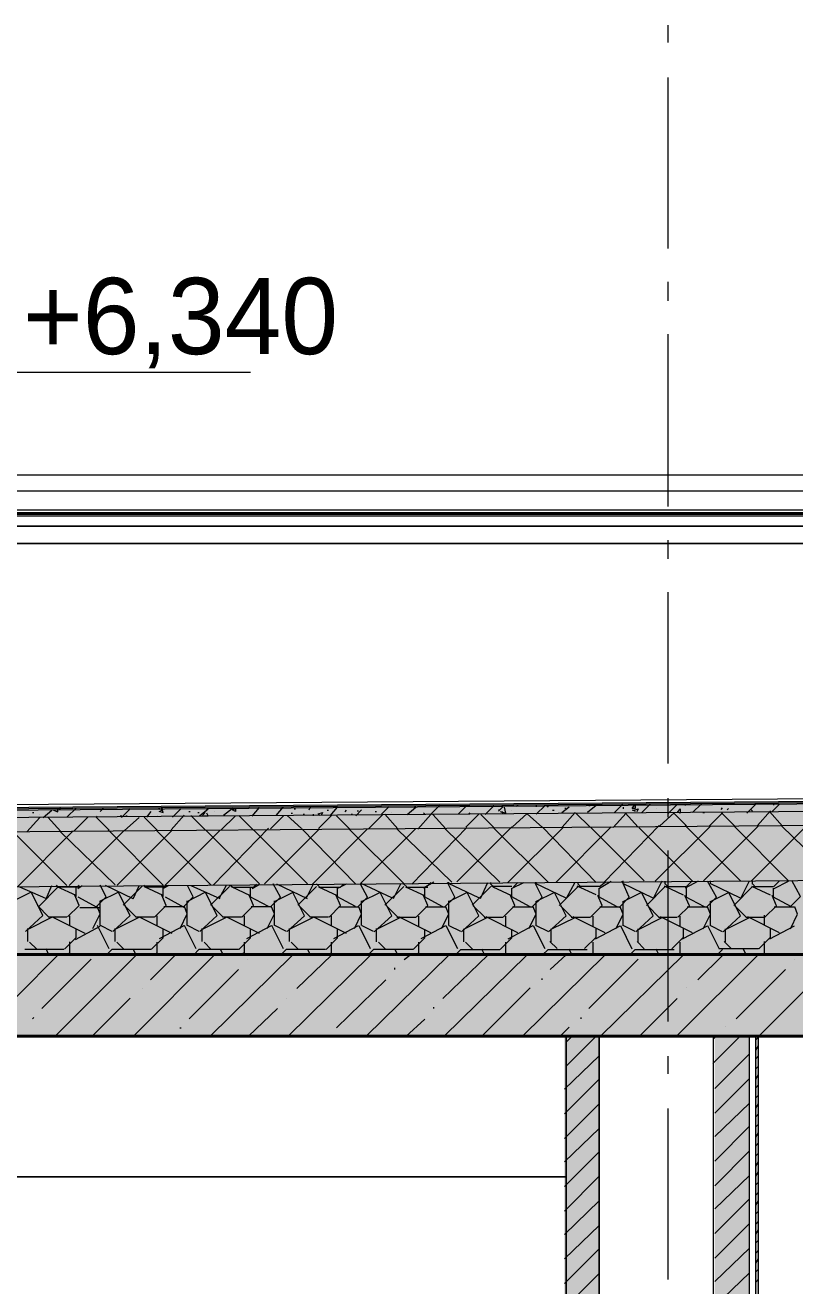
# Model space of a CAD drawing. Header units: millimetres. Extents: x -136833 to 49383, y -8033 to 344618.
# Drawn here: x -60724 to -58479, y 52627 to 56307 of the extents above; entities that cross this region are included whole.
import ezdxf

# ---------------------------------------------------------------- set-up
doc = ezdxf.new("R2010")
doc.units = ezdxf.units.MM
doc.layers.add('PDF _Геометрия', color=7, linetype='Continuous', true_color=0x1d1d1d)
doc.layers.add('PDF _Сплошная заливка', color=7, linetype='Continuous', true_color=0xffffff)
doc.layers.add('PDF _Текст', color=7, linetype='Continuous')

msp = doc.modelspace()

# ---------------------------------------------------------------- hatches: boundary and pattern name
at = {"layer": 'PDF _Сплошная заливка', "transparency": 33554559}
for points in [[(-51617.79039564064, 54095.91102369253), (-51725.26898602571, 54093.28959465875), (-53325.36938715832, 54080.59038512595), (-53862.96925738014, 54076.35731528168), (-54929.70285813522, 54067.89117559315), (-55467.30272835703, 54063.65810574889), (-57067.40312948966, 54050.95889621609), (-57605.00299971146, 54046.72582637182), (-58671.73660046654, 54038.25968668329), (-59209.33647068834, 54034.02661683903), (-60809.43687182097, 54021.32740730622), (-61347.03674204278, 54017.09433746196), (-62413.77034279786, 54008.62819777343), (-63014.86626068366, 54004.39512792916), (-63014.86626068366, 54008.62819777343), (-63073.13586293886, 54008.62819777343), (-63073.13586293886, 53983.22977870782), (-62951.37021301966, 53983.22977870782), (-62909.039514577, 53978.99670886356), (-62909.039514577, 53983.22977870782), (-62346.04122528961, 53987.4628485521), (-60669.74556696019, 54000.16205808489), (-60106.74727767278, 54004.39512792916), (-58430.45161934337, 54017.09433746196), (-57867.45333005596, 54021.32740730622), (-56191.15767172654, 54034.02661683903), (-55628.15938243915, 54038.25968668329), (-53951.86372410973, 54050.95889621609), (-53388.86543482234, 54055.19196606035), (-51712.56977649292, 54067.89117559315), (-51543.24698272227, 54072.12424543742), (-51378.15725879589, 54072.12424543742), (-51378.15725879589, 54095.91102369253)], [(-51618.03671444705, 54070.50659685117), (-51725.26898602571, 54067.89117559315), (-52284.03420546885, 54063.65810574889), (-52847.03249475625, 54059.42503590461), (-53405.79771419939, 54055.19196606035), (-54531.7942927742, 54046.72582637182), (-55090.55951221734, 54042.49275652755), (-55653.55780150474, 54038.25968668329), (-56212.32302094788, 54034.02661683903), (-57338.31959952269, 54025.56047715049), (-57897.08481896583, 54021.32740730622), (-58460.08310825324, 54017.09433746196), (-59018.84832769637, 54012.86126761769), (-60144.84490627117, 54004.39512792916), (-60703.61012571432, 54000.16205808489), (-61266.60841500171, 53995.92898824063), (-61825.37363444486, 53991.69591839636), (-62388.37192373225, 53987.4628485521), (-63073.13586293886, 53983.26184279008), (-63073.13586293886, 53945.13215010943), (-63014.86626068366, 53945.13215010943), (-62951.37021301966, 53940.89908026517), (-62909.039514577, 53936.6660104209), (-62909.039514577, 53940.89908026517), (-52241.70350702619, 54025.56047715049), (-51712.56977649292, 54029.79354699476), (-51543.24698272227, 54034.02661683903), (-51378.15725879589, 54034.02661683903), (-51378.15725879589, 54070.50659685117)], [(-51618.45662438472, 54032.39872654698), (-51725.26898602571, 54029.79354699476), (-53325.36938715832, 54017.09433746196), (-53862.96925738014, 54012.86126761769), (-54929.70285813522, 54004.39512792916), (-55467.30272835703, 54000.16205808489), (-57067.40312948966, 53987.4628485521), (-57605.00299971146, 53983.22977870782), (-58671.73660046654, 53974.7636390193), (-59209.33647068834, 53970.53056917503), (-60809.43687182097, 53957.83135964224), (-61347.03674204278, 53953.59828979796), (-62413.77034279786, 53945.13215010943), (-63014.86626068366, 53940.89908026517), (-63014.86626068366, 53945.13215010943), (-63073.13586293886, 53945.13215010943), (-63073.13586293886, 53784.27549602732), (-63014.86626068366, 53784.27549602732), (-62955.60328286393, 53780.04242618305), (-62904.80644473273, 53775.80935633878), (-62904.80644473273, 53780.04242618305), (-57571.13844095732, 53822.37312462572), (-57042.00471042405, 53826.60619446998), (-52241.70350702619, 53864.70382306838), (-51712.56977649292, 53868.93689291264), (-51543.24698272227, 53873.16996275691), (-51378.15725879589, 53873.16996275691), (-51378.15725879589, 54032.39872654698)], [(-51618.57676620179, 53871.53914217664), (-51725.26898602571, 53868.93689291264), (-52792.00258678079, 53860.47075322411), (-53329.60245700259, 53856.23768337984), (-54396.33605775768, 53847.77154369131), (-54933.93592797949, 53843.53847384705), (-56000.66952873456, 53835.07233415852), (-56538.26939895637, 53830.83926431424), (-57605.00299971146, 53822.37312462572), (-58142.60286993327, 53818.14005478145), (-59209.33647068834, 53809.67391509291), (-59746.93634091015, 53805.44084524865), (-60813.66994166524, 53796.97470556012), (-61351.26981188705, 53792.74163571584), (-62418.00341264212, 53784.27549602732), (-63014.86626068366, 53780.04242618305), (-63014.86626068366, 53784.27549602732), (-63073.13586293886, 53784.27549602732), (-63073.13586293886, 53593.78735303534), (-51378.15725879589, 53593.78735303534), (-51378.15725879589, 53871.53914217664)]]:
    msp.add_hatch(color=256, dxfattribs=at).paths.add_polyline_path(points)

# ---------------------------------------------------------------- linework, layer by layer
at = {"layer": 'PDF _Геометрия', "color": 7, "lineweight": 9}
for points in [[(-58847.65445676669, 56255.89705705148), (-58847.65445676669, 56306.67115719471)], [(-58847.65445676669, 55654.76727513175), (-58847.65445676669, 56154.30208297154)], [(-58847.65445676669, 55502.39819634661), (-58847.65445676669, 55557.41572379047)], [(-58847.65445676669, 54901.26841442689), (-58847.65445676669, 55404.99987121185)], [(-60867.302018537, 55293.86512083396), (-60067.24580292053, 55293.86512083396)], [(-55434.55349522819, 54992.92164824417), (-63084.4650943092, 54992.92164824417)], [(-55434.55349522819, 54946.35201725455), (-63084.4650943092, 54946.35201725455)], [(-55434.55349522819, 54891.3393267201), (-63084.4650943092, 54891.3393267201)], [(-55434.55349522819, 54878.64677965168), (-63084.4650943092, 54878.64677965168)], [(-63084.4650943092, 54874.39962054904), (-55434.55349522819, 54874.39962054904)], [(-58847.65445676669, 54748.89934020372), (-58847.65445676669, 54803.9168630856)], [(-58847.65445676669, 54152.01298102264), (-58847.65445676669, 54651.501010507)], [(-63073.13586293886, 53592.14434284977), (-51372.17368753586, 53592.14434284977), (-51372.17368753586, 53871.53914217664), (-51372.17368753586, 54032.39872654698), (-51372.17368753586, 54070.50659685117), (-51372.17368753586, 54095.91102369253), (-51372.17368753586, 54100.12752782275), (-51372.17368753586, 54104.39551298201), (-51706.54236364663, 54091.69206951919)], [(-63051.72490478096, 54015.34524785897), (-55469.64964907436, 54070.38202133111)], [(-51705.58714907432, 54091.38780280892), (-62902.86982173786, 54006.73724560595)], [(-58847.65445676669, 53995.35370114342), (-58847.65445676669, 54050.41800238074)], [(-58847.65445676669, 53398.51189408046), (-58847.65445676669, 53898.00214980213)], [(-59150.91211431284, 48527.17180739735), (-59049.45734138206, 48527.17180739735), (-59049.45734138206, 53357.05205037423), (-59150.91211431284, 53357.05205037423)], [(-59049.45734138206, 53357.05205037423), (-59049.45734138206, 48527.17180739735)], [(-58592.67300864348, 48654.39600194866), (-58584.43330292052, 48654.39600194866), (-58584.43330292052, 53357.21281486376), (-58592.67300864348, 53357.21281486376)], [(-59145.97176445898, 51590.17008252421), (-59145.97176445898, 48652.28564599832), (-59145.97176445898, 53355.47296763858), (-59145.97176445898, 48525.28946186345), (-61994.84660961003, 48525.28946186345)], [(-59145.97176445898, 52944.8640955114), (-61842.63399826623, 52944.8640955114), (-59145.97176445898, 52944.8640955114), (-59145.97176445898, 53355.47296763858), (-61842.63399826623, 53355.47296763858)], [(-58796.47472627714, 48525.95829220848), (-58716.04387984361, 48525.95829220848), (-58716.04387984361, 53356.02887578671), (-59046.45659032652, 53356.02887578671)], [(-58712.3545085745, 48524.61562049064), (-58610.75541830514, 48524.61562049064), (-58610.75541830514, 53354.92327559632), (-58712.3545085745, 53354.92327559632)], [(-58593.20734138206, 53354.75682433217), (-58593.20734138206, 48651.39326571847)], [(-58592.67300864348, 48651.28208122957), (-58584.43330292052, 48651.28208122957), (-58584.43330292052, 53354.65103713168), (-58592.67300864348, 53354.65103713168)], [(-58579.27397826378, 48652.48728751545), (-54329.02464907434, 48652.48728751545), (-54329.02464907434, 53355.63691257978), (-58579.27397826378, 53355.63691257978)], [(-58847.65445676669, 53246.09826773917), (-58847.65445676669, 53296.91691543855)], [(-58847.65445676669, 52644.96848125749), (-58847.65445676669, 53144.50328909727)]]:
    msp.add_lwpolyline(points, dxfattribs=at)
for points in [[(-55434.55349522819, 54882.89393875432), (-63084.4650943092, 54882.89393875432)], [(-63084.4650943092, 54844.76969573049), (-55434.55349522819, 54844.76969573049)], [(-63084.4650943092, 54793.95523883053), (-55434.55349522819, 54793.95523883053)]]:
    msp.add_lwpolyline(points, close=True, dxfattribs=at)
at = {"layer": 'PDF _Геометрия', "color": 7, "lineweight": 20}
for points in [[(-62902.86982173786, 53998.28488370388), (-51705.58714907432, 54087.18848253129), (-62902.86982173786, 54002.48664904282)], [(-51705.58714907432, 54061.78745072338), (-62902.86982173786, 53977.08562223502)], [(-51705.58714907432, 54023.68591051167), (-62902.86982173786, 53934.78475674557)], [(-51705.58714907432, 53862.78344166111), (-62898.86581135668, 53773.87984283369)]]:
    msp.add_lwpolyline(points, dxfattribs=at)
at = {"layer": 'PDF _Геометрия', "lineweight": 9}
for points in [[(-60641.69880631023, 54014.93430353133), (-60628.784264459, 54010.7055527188), (-60628.784264459, 54019.16522725656)], [(-60624.0198726191, 54017.43587902048), (-60620.01022599747, 54021.66731422101)], [(-60601.53964463044, 53995.78159057075), (-60576.14003368978, 54021.18120151142)], [(-60505.65088370629, 54011.8976895684), (-60497.17368753593, 54020.32696820956)], [(-60443.66218220882, 53994.11604581495), (-60418.20734138208, 54019.52509628929)], [(-60334.49259738548, 54021.12764107726), (-60330.46695676669, 54016.92299089584)], [(-60334.21233009915, 54012.57061658789), (-60321.69291830515, 54008.32397333357), (-60325.71904359052, 54021.02242071355)], [(-60330.19057349849, 54011.31954959258), (-60321.69291830515, 54019.76916714013)], [(-60294.55568992173, 53995.08048861356), (-60269.04868753592, 54020.49791078665)], [(-60215.61695871093, 53998.47578383211), (-60190.08234138208, 54019.66422647448)], [(-60154.98618753592, 54020.54464657453), (-60154.98618753592, 54020.54464657453)], [(-60145.44919763465, 54000.31486396657), (-60119.89003368976, 54021.47988534569)], [(-60102.3419567667, 54020.00151274815), (-60102.3419567667, 54020.00151274815)], [(-60062.02171140969, 53998.1633236922), (-60040.92368753592, 54023.57037731811)], [(-59991.84964405687, 54000.00460984869), (-59970.73137984362, 54025.38996582117)], [(-59939.68267661238, 54019.50649681073), (-59935.63522599745, 54019.50649681073)], [(-59895.81490763758, 54016.11718822143), (-59891.76503368978, 54024.57272496785)], [(-59833.96249251303, 53998.31862531844), (-59812.79868753592, 54023.71475452418)], [(-59684.84684938828, 54003.52211533854), (-59663.64003368976, 54024.68487232134)], [(-59609.96569803385, 54002.69583406481), (-59584.67368753592, 54023.87910543369), (-59588.74052481406, 54023.87910543369)], [(-59539.79750380645, 54004.50023373083), (-59514.48137984361, 54029.90686915646)], [(-59460.85828530061, 54003.67862800278), (-59435.51503368976, 54029.06828815787)], [(-59381.91906679477, 54002.85939760826), (-59356.54868753591, 54028.23199239957)], [(-59342.91628532157, 54012.31102758775), (-59330.2265721513, 54025.00295254778)], [(-59338.22512669452, 54010.96314534044), (-59321.45253368976, 54006.70248756048), (-59325.53391096533, 54023.65436106963)], [(-59290.43969578549, 54025.79632880829), (-59286.35637984361, 54030.0590058783)], [(-59251.26022599745, 54029.6716558697), (-59251.26022599745, 54029.6716558697)], [(-59233.71214907437, 54029.48377780991), (-59233.71214907437, 54025.26238128231)], [(-59232.81165406153, 54003.8025580728), (-59207.39003368976, 54029.22639845178)], [(-59202.70415783591, 54029.11076698845), (-59198.61599522822, 54024.88958339331), (-59198.61599522822, 54029.11076698845)], [(-59158.55634424211, 54008.55686015011), (-59137.19772599745, 54025.50662901721)], [(-59150.06283506617, 54021.34767780957), (-59145.97176445898, 54021.34767780957)], [(-59083.70424132829, 54009.02279901181), (-59058.23137984361, 54030.17540717361)], [(-59079.8744047065, 54029.1129781931), (-59075.77945676669, 54029.1129781931)], [(-59004.76502282245, 54008.17452605961), (-58979.26503368975, 54033.58557321659)], [(-58979.26503368975, 54023.88410346243), (-58979.26503368975, 54019.65041350358)], [(-58948.15237368448, 54014.91714856201), (-58935.39484138206, 54019.15556886875), (-58939.49754398716, 54010.725451415)], [(-58925.82580431663, 54007.37218546683), (-58900.29868753591, 54032.76574507589)], [(-58882.75061061283, 54019.90292363424), (-58882.75061061283, 54019.90292363424)], [(-58846.88658581079, 54006.52886138883), (-58821.33234138206, 54031.94717968943)], [(-58799.12068326786, 54029.95074639437), (-58795.01022599745, 54034.19717789131)], [(-58776.71839158339, 54008.33193979393), (-58751.14003368976, 54033.72740879417)], [(-58693.83803772835, 54017.38972442113), (-58689.72176445898, 54021.63993334508)], [(-58676.29093013844, 54015.9927507832), (-58672.17368753591, 54020.20153481571)], [(-58672.17368753591, 54032.91273387019), (-58672.17368753591, 54032.91273387019)], [(-58618.38398720557, 54006.69426695122), (-58593.20734138206, 54032.09889416902)], [(-58566.88522599745, 54034.31189342038), (-58566.88522599745, 54034.31189342038)], [(-58544.08988209987, 54011.42471953086), (-58523.01503368976, 54032.59129714341)], [(-58540.56311061283, 54034.05812244639), (-58540.56311061283, 54029.79717066726)], [(-58496.69291830514, 54032.34589639003), (-58496.69291830514, 54032.34589639003)], [(-60719.69211355913, 53951.99119281062), (-60681.42849522825, 53994.35013884163)], [(-60703.42495582285, 54008.49643102507), (-60698.97657215131, 54008.49643102507)], [(-60681.42849522825, 54002.80368170128), (-60681.42849522825, 54002.80368170128)], [(-60671.70740570672, 53993.95647432604), (-60646.33234138208, 54015.14510788071)], [(-60620.01022599747, 53952.64227661482), (-60658.30624758608, 53994.94794482506)], [(-60646.33234138208, 54016.39277936889), (-60646.33234138208, 54016.39277936889)], [(-60583.39557138443, 53953.06732125019), (-60541.04387984361, 53995.41901279102)], [(-60518.73722707959, 53993.84869637105), (-60514.721764459, 53998.08626927524)], [(-60479.62561061284, 53956.64914078214), (-60517.55125729171, 53994.75343510423)], [(-60448.54879671993, 53995.66715009432), (-60444.5294567667, 53999.90663637193), (-60444.5294567667, 53995.66715009432)], [(-60434.32385049605, 53955.71499716441), (-60391.88522599747, 53993.82163875978)], [(-60431.00168913002, 53998.42830836211), (-60426.98137984361, 53998.42830836211)], [(-60339.24099522823, 53956.45556440154), (-60377.23984860837, 53994.54391178708)], [(-60369.302455578, 53994.71584603612), (-60356.7890721513, 54011.654958299)], [(-60339.24099522823, 54000.08613843208), (-60339.24099522823, 54000.08613843208)], [(-60298.31468122399, 53958.19078920868), (-60260.27464907439, 54000.52693280562)], [(-60246.7570594359, 54011.73822104525), (-60242.7265721513, 54011.73822104525)], [(-60198.85637984361, 53957.54539300266), (-60241.40750581694, 53999.87125331509)], [(-60220.43639805102, 54008.48797643212), (-60216.4044567667, 54008.48797643212)], [(-60207.36835635304, 53999.87125331509), (-60198.85637984361, 54008.33730148287)], [(-60202.62435955346, 53998.47578383211), (-60190.08234138208, 53998.47578383211), (-60194.11573666615, 54006.94066338463)], [(-60172.534264459, 54012.26077389382), (-60172.534264459, 54012.26077389382)], [(-60153.27156678124, 53956.59073824307), (-60111.11599522823, 53998.92366974365)], [(-60058.471764459, 53957.32188246326), (-60100.65769652446, 53999.63928555646)], [(-60008.9224008146, 53960.600372468), (-59970.73137984362, 53998.701446845)], [(-59918.08714907439, 53961.35295731023), (-59960.35404250641, 53999.43531008051)], [(-59948.45623040733, 54006.90804040077), (-59944.409264459, 54006.90804040077)], [(-59913.36201522751, 54003.58578651924), (-59909.31311061284, 54003.58578651924)], [(-59882.99099522822, 53999.08335634795), (-59882.99099522822, 54003.31162842794)], [(-59869.49424625271, 54004.37835884689), (-59865.44291830515, 54000.1490703559)], [(-59869.26816750436, 54004.30420942633), (-59856.66887984361, 54008.53399937353), (-59860.72069245776, 54000.07441497906)], [(-59868.61099213125, 53961.68222673473), (-59830.346764459, 53999.76621188795)], [(-59843.17358486784, 54015.54685722596), (-59839.12080292053, 54015.54685722596)], [(-59777.70253368976, 53961.14505056767), (-59815.99421387499, 53999.21236403153)], [(-59790.53226209809, 54010.76677741229), (-59786.47657215131, 54015.00061500537)], [(-59772.98515450816, 54003.38086985002), (-59768.92849522822, 54003.38086985002)], [(-59759.73231638757, 53998.85603399913), (-59742.60637984361, 54015.8015125003)], [(-59755.43804691825, 54012.93520639675), (-59751.38041830514, 54012.93520639675)], [(-59723.59162635096, 53960.11484940126), (-59681.18811061284, 54002.46990986064)], [(-59702.79672414852, 54011.11623505149), (-59698.73618753592, 54011.11623505149)], [(-59637.31791830515, 53960.91968227098), (-59675.23321836602, 54003.25813784373)], [(-59654.86599522823, 54007.65952113362), (-59654.86599522823, 54007.65952113362)], [(-59578.76853509837, 53959.90541037946), (-59540.80349522822, 54002.2530660413)], [(-59562.41986342918, 54007.91525288719), (-59558.3515721513, 54003.71238675524)], [(-59496.93330292054, 53960.71998460493), (-59534.92095179488, 54003.04648930643)], [(-59438.45626852721, 53965.2020902345), (-59400.41887984361, 54003.3279162585)], [(-59430.81655650481, 54003.59059581302), (-59426.74099522823, 54007.79876805388)], [(-59356.54868753591, 53964.75515723252), (-59394.60868522373, 54002.85939760826)], [(-59343.08101855524, 54016.60666506692), (-59339.00061061284, 54016.60666506692)], [(-59334.30746476028, 54011.04294234634), (-59330.2265721513, 54006.82705351197)], [(-59303.90445676669, 54013.29815096789), (-59303.90445676669, 54013.29815096789)], [(-59302.22433957861, 53966.27758280175), (-59260.034264459, 54004.38510187093)], [(-59216.1640721513, 53965.78945392361), (-59258.3791769785, 54003.92180042491)], [(-59185.15705024599, 54014.9862169579), (-59181.06791830515, 54014.9862169579)], [(-59157.83173538493, 53966.06302588007), (-59119.64964907437, 54008.37979876747)], [(-59075.77945676669, 53965.62354578322), (-59118.07465665818, 54007.91874567472)], [(-59084.55349522822, 54006.75611232557), (-59084.55349522822, 54006.75611232557)], [(-58974.59175916701, 54006.84234226969), (-58970.49099522822, 54006.84234226969), (-59008.74995215308, 53964.4870756344)], [(-58935.39484138206, 53965.38660312811), (-58973.6718855103, 54007.71739853466)], [(-58952.82713836733, 54016.29103420535), (-58944.16887984361, 54012.05311915403)], [(-58872.54174609763, 53969.79604155264), (-58830.10637984361, 54007.89785840653)], [(-58795.01022599745, 53969.41737638229), (-58832.90042459471, 54007.53717215178)], [(-58746.4793604981, 54008.24524113474), (-58742.36599522822, 54008.24524113474)], [(-58727.66557493965, 53969.5704349536), (-58689.72176445898, 54007.69728976215)], [(-58654.62561061283, 53969.22801669907), (-58692.5872917213, 54007.3281651491)], [(-58606.10249977878, 54016.4725363022), (-58601.98137984361, 54012.26202232215)], [(-58587.35244206624, 53970.64390070128), (-58549.33714907437, 54012.96437104491)], [(-58514.24099522822, 53969.01365112358), (-58552.2741588479, 54011.35401591795)], [(-60602.46214907439, 53795.80609610087), (-60759.25454668695, 53952.46364854417)], [(-60745.75159758776, 53792.69871506559), (-60584.91407215131, 53953.53624495742)], [(-60462.07753368976, 53796.8989025498), (-60622.7425584656, 53953.50197631759)], [(-60596.47857781436, 53795.31600146672), (-60435.75541830515, 53956.174320224)], [(-60321.69291830515, 53796.68611400975), (-60482.66799499227, 53957.52581960044)], [(-60456.40401434102, 53796.38483840365), (-60295.37080292054, 53957.28263431277)], [(-60181.30830292054, 53796.45861359695), (-60342.14716900853, 53957.33904196656)], [(-60315.88302750331, 53796.18761545516), (-60154.98618753592, 53957.03630790372)], [(-60040.92368753592, 53800.47837780725), (-60197.58299263322, 53957.13767841582)], [(-60175.35593779865, 53797.2769638386), (-60014.60157215131, 53962.34190943468)], [(-59900.53907215131, 53800.27265445026), (-60057.04658650489, 53956.9163176122)], [(-60026.52488215629, 53799.9203989602), (-59865.44291830515, 53960.7782641826)], [(-59760.15445676669, 53800.09330216938), (-59916.9616862884, 53960.95767113164)], [(-59885.99953933898, 53799.69079932854), (-59725.05830292053, 53960.5858138567)], [(-59619.76984138208, 53801.16076770151), (-59780.48757535049, 53962.01517644851)], [(-59745.46807238496, 53800.79861968818), (-59584.67368753592, 53961.63931924877)], [(-59479.38522599745, 53805.19733957777), (-59640.4095634884, 53961.79123825818)], [(-59596.18436474215, 53799.19782082675), (-59435.51503368976, 53964.30244007758)], [(-59339.00061061284, 53804.9721025816), (-59499.88014178911, 53961.5897808952)], [(-59464.86042435163, 53805.86898147461), (-59303.90445676669, 53966.73418349575)], [(-59198.61599522822, 53804.76961167242), (-59359.34900431421, 53965.63563720542)], [(-59315.57408942743, 53804.29805031589), (-59154.74580292053, 53965.17070040674)], [(-59058.23137984361, 53804.54465416489), (-59214.72023379072, 53965.39819193678)], [(-59175.03652104258, 53805.35110735459), (-59014.36118753591, 53966.20868319951)], [(-58917.846764459, 53808.58013184535), (-59074.63189359996, 53965.22728252556)], [(-59034.95592710264, 53805.15382631442), (-58873.9765721513, 53970.23927197658)], [(-58777.46214907436, 53808.36206447503), (-58934.08425077694, 53965.02876035082)], [(-58885.66512837559, 53807.83903000066), (-58724.81791830514, 53968.68624464061)], [(-58637.07753368976, 53809.44326935904), (-58798.11422097788, 53970.29678757989)], [(-58745.12318274139, 53808.88988655841), (-58584.43330292052, 53969.76530803158)], [(-58496.69291830514, 53809.22288242148), (-58657.57173390474, 53970.10170260456)], [(-58605.04086460275, 53808.68033453669), (-58444.04868753591, 53969.53589606476)], [(-58381.56488400241, 53758.2311011664), (-58356.30830292053, 53813.24443961838), (-58517.0320007143, 53969.88053426406)], [(-60062.02171140969, 53786.5189601839), (-60040.92368753592, 53799.22249148562)], [(-60058.22709267642, 53790.85097421611), (-60049.69772599747, 53799.28829205818)], [(-60009.15431356915, 53732.10661661434), (-59979.50541830515, 53761.75770872209), (-60000.62115247597, 53799.85421396364)], [(-59997.05349522823, 53801.32619800938), (-59997.05349522823, 53801.32619800938)], [(-59900.53907215131, 53756.6934280683), (-59989.58607299616, 53799.01216375008)], [(-59904.13455986584, 53757.78619658539), (-59882.99099522822, 53800.11725766606)], [(-59865.44291830515, 53791.46182647775), (-59873.99376695823, 53799.9203989602)], [(-59811.69925643766, 53787.66653419437), (-59786.47657215131, 53800.36805147801)], [(-59803.80964287512, 53790.68644484535), (-59795.25061061284, 53799.15531049144)], [(-59754.81021974728, 53731.97855212965), (-59725.05830292053, 53761.59619420728), (-59746.247408322, 53799.69079932854)], [(-59654.86599522823, 53759.20654067681), (-59743.76193399655, 53801.53269556117)], [(-59742.60637984361, 53801.17494562181), (-59742.60637984361, 53801.17494562181)], [(-59649.76081571187, 53757.63589441973), (-59628.54387984361, 53799.97719644291)], [(-59619.76984138208, 53799.89544926914), (-59619.76984138208, 53799.89544926914)], [(-59610.99580292053, 53791.3263976196), (-59619.57631715693, 53799.77022078139)], [(-59561.85952788241, 53788.81377596808), (-59532.02945676669, 53805.71954208383)], [(-59553.4570381947, 53791.87414858294), (-59540.80349522822, 53804.57402933938)], [(-59500.46612592541, 53731.84348291559), (-59470.61118753592, 53761.47311625951), (-59491.87366416802, 53803.81694788102)], [(-59400.41887984361, 53759.04095693414), (-59489.1668852138, 53801.37645198107)], [(-59488.15926445898, 53801.01745470773), (-59488.15926445898, 53805.26849479581)], [(-59395.3870715579, 53757.51992853096), (-59374.09676445898, 53804.08390716604)], [(-59365.32272599745, 53799.71832489966), (-59365.32272599745, 53803.97644836805)], [(-59356.54868753591, 53791.18440514713), (-59365.15886735563, 53799.65521030575)], [(-59302.82923334172, 53787.31882337634), (-59268.80830292053, 53804.23847538333)], [(-59299.053628473, 53791.69664692765), (-59286.35637984361, 53804.39389102201)], [(-59245.66987161449, 53731.69577926269), (-59216.1640721513, 53761.33899858237), (-59237.49992001404, 53803.68930806141)], [(-59145.97176445898, 53758.90471980297), (-59235.02572467414, 53801.25305354242)], [(-59233.71214907437, 53800.89022454798), (-59233.71214907437, 53805.11162107558)], [(-59145.10141127727, 53758.66044617819), (-59119.64964907437, 53805.20512468521)], [(-59110.87561061284, 53799.61537191545), (-59110.87561061284, 53803.84155533183)], [(-59102.10157215131, 53791.02361373852), (-59110.74141755434, 53799.52582289738)], [(-59048.74758547339, 53792.86730853922), (-59031.909264459, 53805.56382110808)], [(-59048.04580114792, 53787.14417012005), (-59014.36118753591, 53808.30928858524)], [(-58991.32422287099, 53731.57652711004), (-58961.71695676667, 53761.22827699291), (-58982.66801024956, 53807.78098855416)], [(-58891.52464907437, 53758.79712038189), (-58980.43041977989, 53801.10616845403)], [(-58979.26503368975, 53800.74361856389), (-58979.26503368975, 53809.21545218352)], [(-58890.74170720292, 53758.5150159454), (-58865.20253368976, 53809.27712943922)], [(-58856.42849522822, 53799.49057843968), (-58856.42849522822, 53807.92965880626)], [(-58847.65445676669, 53790.93192751917), (-58856.32396775302, 53799.37200376497)], [(-58797.82214137635, 53788.31693656531), (-58759.9140721513, 53809.46320750395)], [(-58794.35823106694, 53792.69896616566), (-58777.46214907436, 53809.63964233144)], [(-58736.97857412747, 53731.43371482156), (-58707.26984138208, 53761.09781133865), (-58732.86327019126, 53807.62483137305)], [(-58637.07753368976, 53758.61697326195), (-58725.83200504238, 53800.97929658724)], [(-58724.81791830514, 53800.62109712968), (-58724.81791830514, 53809.07288576944)], [(-58635.92614299839, 53758.34312983137), (-58610.75541830514, 53809.14044392455)], [(-58601.98137984361, 53799.33832383245), (-58601.98137984361, 53807.80628469593)], [(-58593.20734138206, 53790.77055427555), (-58601.44607829777, 53799.23727258554)], [(-58539.9688766605, 53792.59305077862), (-58523.01503368976, 53809.49991575172)], [(-58538.86194858936, 53786.80897781641), (-58496.69291830514, 53807.9852521986)], [(-58523.01503368976, 53809.49991575172), (-58523.01503368976, 53809.49991575172)], [(-58491.40346499579, 53733.92932850229), (-58461.59676445898, 53763.55242434944), (-58486.81781875936, 53810.1433054724)], [(-60758.45778713191, 53750.38799910796), (-60707.75061061286, 53775.78502280162)], [(-60663.88041830515, 53757.09252651062), (-60739.98285759312, 53790.96267377174)], [(-60723.38617990394, 53661.09028633449), (-60672.65445676669, 53707.68055604424), (-60706.47270560917, 53775.41049034819)], [(-60683.99936081708, 53735.52800928876), (-60628.784264459, 53790.5648199413)], [(-60663.2476041575, 53756.86241505324), (-60646.33234138208, 53794.96848377065)], [(-60628.784264459, 53791.85627368117), (-60633.23695440708, 53796.08502449368)], [(-60576.14003368978, 53765.90139066707), (-60631.39517968253, 53791.30100160775)], [(-60626.63601682182, 53791.19397224995), (-60567.36599522823, 53791.19397224995)], [(-60601.23333309768, 53703.62501046052), (-60567.36599522823, 53737.44883101819), (-60579.84320845113, 53767.08601433822)], [(-60576.14003368978, 53762.95978857098), (-60576.14003368978, 53788.35939951165)], [(-60571.37854984934, 53792.48651885442), (-60567.36599522823, 53796.72102736324)], [(-60571.07067708141, 53786.8569013615), (-60558.59195676669, 53795.32476185967)], [(-60517.8425012129, 53732.36859076847), (-60488.39964907439, 53762.03581519367), (-60505.35172862488, 53795.89640521444)], [(-60504.18863472914, 53750.24837219001), (-60453.30349522823, 53775.64517589806)], [(-60409.43330292054, 53756.94004460089), (-60489.82395004183, 53795.03532328679)], [(-60469.11702750117, 53660.98119336698), (-60418.20734138208, 53707.5124885134), (-60452.14422203976, 53775.25760457108)], [(-60438.06378788913, 53738.06244123731), (-60383.11118753592, 53793.1066664519)], [(-60408.85980468828, 53756.74468239879), (-60391.88522599747, 53794.85132399416)], [(-60374.33714907439, 53791.72004749062), (-60378.36036636027, 53795.9636234692)], [(-60321.69291830515, 53765.7434758259), (-60376.69186422492, 53791.14036611434)], [(-60372.39651475115, 53791.05393802767), (-60312.91887984362, 53791.05393802767)], [(-60346.90484952829, 53703.44682425044), (-60312.91887984362, 53737.34544997125), (-60325.43979872944, 53766.94888226859)], [(-60321.69291830515, 53762.83523301752), (-60321.69291830515, 53788.23430988409)], [(-60321.13987383684, 53788.01551643356), (-60304.14484138208, 53796.51303489725)], [(-60316.94548979556, 53792.35101668623), (-60312.91887984362, 53796.60035352245)], [(-60263.49840739103, 53732.23548627316), (-60233.95253368976, 53761.87317697808), (-60250.96392915568, 53795.76261858662)], [(-60249.46895100457, 53750.11958728249), (-60198.85637984361, 53775.51554152259)], [(-60154.98618753592, 53756.79279386978), (-60239.6931531522, 53794.88773104534)], [(-60214.39712720104, 53660.83860948664), (-60163.76022599745, 53707.39908465624), (-60197.81573847035, 53775.10969475682)], [(-60183.80867556599, 53737.95140895055), (-60128.66407215131, 53792.96247512519)], [(-60158.50830401981, 53757.89064077289), (-60137.43811061284, 53795.99472878611)], [(-60119.89003368976, 53791.58970673992), (-60128.41121675953, 53795.80431801505)], [(-60067.24580292053, 53765.63457498992), (-60122.43675190178, 53791.03248829194)], [(-60117.70999503057, 53790.91841568296), (-60058.471764459, 53790.91841568296)], [(-60092.12935279666, 53703.31884268257), (-60058.471764459, 53737.19993984519), (-60071.03638900777, 53766.81905288713)], [(-60014.60157215131, 53733.78252321673), (-60069.83224590389, 53763.4193999105)], [(-60067.24580292053, 53762.67236249014), (-60067.24580292053, 53788.07027579219)], [(-59995.19822842897, 53749.94775580971), (-59944.409264459, 53775.34223554736)], [(-59960.12640462542, 53660.70255371484), (-59909.31311061284, 53707.24298302716), (-59943.03933023295, 53774.96549284043)], [(-59929.10541960389, 53737.79834365284), (-59874.21695676669, 53792.82080868146)], [(-59812.79868753592, 53765.48157707307), (-59867.73312061001, 53790.8777062788)], [(-59863.46893802265, 53790.78176658269), (-59804.02464907437, 53790.78176658269)], [(-59837.79931430562, 53703.19412087993), (-59804.02464907437, 53737.05674434602), (-59816.63297928608, 53766.68873523206)], [(-59760.15445676669, 53733.63009539437), (-59815.12829290095, 53763.27979605266)], [(-59812.79868753592, 53762.55523057419), (-59812.79868753592, 53787.95135977994)], [(-59740.92750585334, 53749.81926484217), (-59689.96214907437, 53775.21385057289)], [(-59705.85568204981, 53660.56302405953), (-59654.86599522823, 53707.13281245594), (-59688.70929174191, 53774.86346945537)], [(-59674.8487523435, 53737.63904023342), (-59619.76984138208, 53792.67386168279)], [(-59558.3515721513, 53765.36886165496), (-59613.47645334961, 53790.76257724275)], [(-59608.77334304497, 53790.68471580964), (-59549.57753368976, 53790.68471580964)], [(-59583.46927581458, 53703.06264608044), (-59549.57753368976, 53736.91026115702), (-59562.22956956441, 53766.554500365)], [(-59505.70734138208, 53733.47122633937), (-59560.87162564056, 53763.13312595888)], [(-59558.3515721513, 53762.38603423316), (-59558.3515721513, 53787.82387613121)], [(-59486.20595871247, 53749.68477851061), (-59435.51503368976, 53775.0744386657)], [(-59451.13392043483, 53660.41879187379), (-59400.41887984361, 53706.96838437633), (-59434.37925325088, 53774.70783260542)], [(-59420.13641009161, 53737.51872933099), (-59365.32272599745, 53792.56025092089)], [(-59363.29770300837, 53793.17475156283), (-59303.90445676669, 53793.17475156283)], [(-59303.90445676669, 53765.24478340919), (-59358.76373209048, 53790.63546034453)], [(-59329.13923732354, 53702.92319594159), (-59295.13041830514, 53736.79695460341), (-59307.82615984272, 53766.40632477595)], [(-59251.26022599745, 53733.34902949076), (-59306.15857951807, 53762.975978613)], [(-59303.90445676669, 53762.25165076995), (-59303.90445676669, 53787.68882357705)], [(-59231.9336811996, 53749.53646920684), (-59181.06791830515, 53774.96713212795)], [(-59196.86164292197, 53660.26203753485), (-59145.97176445898, 53706.83455294601), (-59180.04921475984, 53774.58123749873)], [(-59165.87817265835, 53737.38345316051), (-59110.87561061284, 53792.43263252017)], [(-59058.23137984361, 53767.74138693657), (-59113.27302008597, 53793.12540106464)], [(-59108.6018965968, 53793.03876879749), (-59049.45734138206, 53793.03876879749)], [(-59074.35596598372, 53702.77016814672), (-59040.68330292053, 53736.62279298449), (-59053.42275012104, 53766.28965828291)], [(-58996.81311061284, 53733.20725466828), (-59051.90034208483, 53762.84498812482)], [(-59049.45734138206, 53762.14693521705), (-59049.45734138206, 53787.53395301501)], [(-58977.20302150065, 53749.41322107716), (-58926.62080292053, 53774.79556157409)], [(-58942.13076664745, 53660.13388663019), (-58891.52464907437, 53706.683858506), (-58925.26503191423, 53774.43399043388)], [(-58911.61993522511, 53737.22759562788), (-58856.42849522822, 53792.28317362787)], [(-58803.78426445898, 53767.5709440948), (-58859.01478265271, 53792.99525869603)], [(-58854.35771449438, 53792.88178014597), (-58795.01022599745, 53792.88178014597)], [(-58820.02437257105, 53702.63809314326), (-58786.23618753592, 53736.51767952142), (-58799.01934039936, 53766.14810562716)], [(-58742.36599522822, 53733.0893278282), (-58797.18704879121, 53762.6926053838)], [(-58795.01022599745, 53761.9753474747), (-58795.01022599745, 53787.40266022623)], [(-58722.92917381493, 53749.26743596305), (-58672.17368753591, 53774.68983864478)], [(-58687.85691896173, 53660.02918961744), (-58637.07753368976, 53706.5553679201), (-58670.93343850155, 53774.30961871052)], [(-58656.9057840437, 53737.09022176673), (-58601.98137984361, 53792.15318650752)], [(-58549.33714907437, 53767.46403960341), (-58604.30030976338, 53792.83887741844)], [(-58599.6572433179, 53792.74068396952), (-58540.56311061283, 53792.74068396952)], [(-58565.69277915837, 53702.4837413912), (-58531.7890721513, 53736.38521270438), (-58544.61593067768, 53766.0252269577)], [(-58487.91887984359, 53732.94309476121), (-58542.92725643633, 53762.5557587164)], [(-58540.56311061283, 53761.86500877028), (-58540.56311061283, 53787.24282870281)], [(-60655.10637984362, 53703.25346553489), (-60688.93281019058, 53737.12553720587)], [(-60514.721764459, 53731.35209241785), (-60569.57505288385, 53761.00857822418)], [(-60565.26786114958, 53731.2880145481), (-60505.94772599747, 53731.2880145481)], [(-60526.91165762213, 53670.3628091114), (-60505.94772599747, 53712.6892203091), (-60514.42389921668, 53733.8752934863)], [(-60505.94772599747, 53678.83680574036), (-60505.94772599747, 53750.82545887427)], [(-60400.659264459, 53703.10769712753), (-60434.60432662118, 53736.96552045819)], [(-60319.34945403686, 53733.8446290939), (-60260.27464907439, 53733.8446290939)], [(-60260.27464907439, 53731.24860723869), (-60315.31994056072, 53760.87560294623)], [(-60272.53791346816, 53670.24390079608), (-60251.50061061284, 53712.58513654403), (-60260.00644941538, 53733.70985695585)], [(-60251.50061061284, 53678.70165569049), (-60251.50061061284, 53750.67345065281)], [(-60146.21214907437, 53702.97051265965), (-60180.27584305179, 53736.8569318461)], [(-60065.10839702893, 53733.66534493833), (-60005.82753368976, 53733.66534493833)], [(-60018.16416931417, 53670.08516745929), (-59997.05349522823, 53712.44029785477), (-60005.58899961408, 53733.59483540662)], [(-59997.05349522823, 53678.57461655339), (-59997.05349522823, 53750.52767381159)], [(-59891.76503368978, 53702.83848643715), (-59925.49932757839, 53736.70675045157)], [(-59810.41404736075, 53733.53106529244), (-59751.38041830514, 53733.53106529244)], [(-59763.7904251602, 53669.97514285793), (-59742.60637984361, 53712.29701813182), (-59751.17154981279, 53733.43485259617)], [(-59742.60637984361, 53678.40386619287), (-59742.60637984361, 53750.38032659028)], [(-59637.31791830515, 53702.70160197141), (-59671.16928908735, 53736.55297275362)], [(-59556.17142017998, 53733.39249107771), (-59496.93330292054, 53733.39249107771)], [(-59509.41668100622, 53669.81373796424), (-59488.15926445898, 53712.14748799703), (-59496.75410001147, 53733.31215821328)], [(-59488.15926445898, 53678.27165429772), (-59488.15926445898, 53750.22799088025)], [(-59382.87080292053, 53702.55863614857), (-59416.83925059633, 53736.4364107147)], [(-59301.92879299921, 53733.2395821156), (-59242.48618753592, 53733.2395821156)], [(-59255.04293685226, 53669.68792288571), (-59233.71214907437, 53711.9860822803), (-59242.33665021019, 53733.17948279268)], [(-59233.71214907437, 53678.13071140265), (-59233.71214907437, 53750.10717050064)], [(-59128.42368753592, 53702.40176882047), (-59162.50921210529, 53736.30532668074)], [(-59047.23261126173, 53733.11782900026), (-58988.0390721513, 53733.11782900026)], [(-59000.21113537555, 53669.54585709297), (-58979.26503368975, 53711.85164907636), (-58987.91920040887, 53733.02900172059)], [(-58979.26503368975, 53678.01768615871), (-58979.26503368975, 53749.96821981182)], [(-58873.9765721513, 53702.27213205339), (-58907.7249220237, 53736.15631185707)], [(-58792.98842915932, 53732.97079563438), (-58733.59195676669, 53732.97079563438)], [(-58745.83582104872, 53669.38414533079), (-58724.81791830514, 53711.74347582456), (-58733.50175060758, 53732.89971554148)], [(-58724.81791830514, 53677.88278503046), (-58724.81791830514, 53749.80774808127)], [(-58619.52945676667, 53702.16458998491), (-58653.39332861103, 53736.02622418624)], [(-58538.28758265692, 53732.84432783414), (-58479.14484138206, 53732.84432783414)], [(-58491.46050672189, 53669.23972132896), (-58470.37080292053, 53711.60719171946), (-58478.62310313783, 53732.74391580286)], [(-60713.99773280676, 53669.29952711509), (-60646.33234138208, 53703.17569505789)], [(-60657.6972702498, 53704.00348437567), (-60602.46214907439, 53704.00348437567)], [(-60549.81791830515, 53655.56676359364), (-60642.98213244347, 53702.10316087517)], [(-60593.68811061284, 53677.20061575107), (-60593.68811061284, 53706.82488570075)], [(-60459.78789630381, 53669.14303899609), (-60391.88522599747, 53703.00494256577)], [(-60402.99411722386, 53703.83845873237), (-60348.01503368976, 53703.83845873237)], [(-60295.37080292054, 53655.39123052575), (-60388.41134170025, 53701.95518241078)], [(-60339.24099522823, 53677.0522307241), (-60339.24099522823, 53706.69081331757)], [(-60205.12714947181, 53668.99569519396), (-60137.43811061284, 53702.8861838435)], [(-60148.73900490072, 53703.6828728838), (-60093.56791830515, 53703.6828728838)], [(-60040.92368753592, 53655.26890371371), (-60133.84179163621, 53701.86165557633)], [(-60084.79387984361, 53676.90947848342), (-60084.79387984361, 53706.56393791641)], [(-59950.91574279599, 53668.85187053863), (-59882.99099522822, 53702.72638296086)], [(-59894.03553446452, 53703.57508260317), (-59839.12080292053, 53703.57508260317)], [(-59786.47657215131, 53655.14626126021), (-59879.71781152188, 53701.72289356648)], [(-59830.346764459, 53676.77111359571), (-59830.346764459, 53706.39247861844)], [(-59696.25469567656, 53668.75442531818), (-59628.54387984361, 53702.60983323465)], [(-59639.77886720414, 53703.41731349983), (-59584.67368753592, 53703.41731349983)], [(-59540.80349522822, 53657.69231921668), (-59633.90213515989, 53704.24164144222)], [(-59575.89964907439, 53676.63152475655), (-59575.89964907439, 53706.26297051321)], [(-59442.04173407909, 53668.60093111587), (-59374.09676445898, 53702.48494251615)], [(-59385.06630837667, 53703.29640975932), (-59330.2265721513, 53703.29640975932)], [(-59286.35637984361, 53657.54958399278), (-59379.32485332756, 53704.0803231117)], [(-59321.45253368976, 53676.52495827664), (-59321.45253368976, 53706.12600038703)], [(-59187.37602219475, 53668.48290134772), (-59119.64964907437, 53702.34608563527)], [(-59130.80807094343, 53703.16058701953), (-59075.77945676669, 53703.16058701953)], [(-59031.909264459, 53657.39414117182), (-59125.19774811874, 53703.94727883374)], [(-59067.00541830514, 53676.3618214303), (-59067.00541830514, 53706.01816240038)], [(-58933.16150567566, 53668.34622538544), (-58865.20253368976, 53702.18763742191)], [(-58876.54983351017, 53703.00422462711), (-58821.33234138206, 53703.00422462711)], [(-58777.46214907436, 53657.26274061953), (-58870.61580152149, 53703.79274661424)], [(-58812.55830292053, 53676.22520084296), (-58812.55830292053, 53705.89194739203)], [(-58678.48665779039, 53668.18527805893), (-58610.75541830514, 53702.0508955133)], [(-58621.83546785681, 53702.87088703682), (-58566.88522599745, 53702.87088703682)], [(-58523.01503368976, 53657.10771750066), (-58616.02626858593, 53703.66031523733)], [(-58566.88522599745, 53678.73848548237), (-58566.88522599745, 53708.36456952102)], [(-60716.52464907439, 53631.94209080581), (-60716.52464907439, 53670.05473439468)], [(-60610.00328080698, 53609.27625145645), (-60576.14003368978, 53643.14167306245), (-60576.14003368978, 53668.53910951432)], [(-60577.75561955503, 53638.15901893346), (-60505.94772599747, 53676.24952680215)], [(-60479.62561061284, 53610.85647988667), (-60513.53385600478, 53678.5422565829)], [(-60470.85157215131, 53661.51821228713), (-60504.7639082955, 53678.47437812803)], [(-60462.07753368976, 53631.81454526997), (-60462.07753368976, 53669.88444868357)], [(-60355.67479723757, 53609.150409018), (-60321.69291830515, 53642.99910790363), (-60321.69291830515, 53668.39818029867)], [(-60332.32519542215, 53640.7134157533), (-60260.27464907439, 53678.79933760757)], [(-60225.17849522823, 53610.67560287064), (-60259.20537243539, 53678.41891321722)], [(-60216.4044567667, 53661.39788661309), (-60250.43542472611, 53678.32591322232)], [(-60207.63041830515, 53631.65509950066), (-60207.63041830515, 53669.76850698531)], [(-60100.89935412393, 53608.98781199463), (-60067.24580292053, 53642.86703493811), (-60067.24580292053, 53668.26275851575)], [(-60077.68206412865, 53640.5689042657), (-60005.82753368976, 53678.65172007106)], [(-59970.73137984362, 53610.54526639175), (-60004.42933952389, 53678.25710637084)], [(-59961.95734138206, 53661.24152978277), (-59995.65933819661, 53678.18249005354)], [(-59953.18330292053, 53631.54764806585), (-59953.18330292053, 53669.61396197831)], [(-59846.56931563291, 53608.83071459994), (-59812.79868753592, 53642.73765896292), (-59812.79868753592, 53668.1315863237)], [(-59823.48471278368, 53640.42789121116), (-59751.38041830514, 53678.50665132274)], [(-59716.284264459, 53610.41848014506), (-59750.09930103285, 53678.1388123884)], [(-59707.51022599747, 53661.12895105988), (-59741.32929970557, 53678.03848791394)], [(-59698.73618753592, 53631.39676535058), (-59698.73618753592, 53669.50281554347)], [(-59592.23927714187, 53608.71764981739), (-59558.3515721513, 53642.60535480795), (-59558.3515721513, 53667.99686543574)], [(-59568.83691672527, 53640.28036067543), (-59496.93330292054, 53678.35853804336)], [(-59461.83714907437, 53610.28963281214), (-59495.76926254183, 53678.01689616421)], [(-59453.06311061284, 53660.96439120066), (-59486.99926121453, 53677.88828163344)], [(-59444.2890721513, 53631.23834610662), (-59444.2890721513, 53669.34371893512)], [(-59337.90923865083, 53608.59697232057), (-59303.90445676669, 53642.46449276913), (-59303.90445676669, 53667.85517423845)], [(-59314.63801045866, 53640.12508893044), (-59242.48618753592, 53678.24387002921)], [(-59207.39003368976, 53610.14870017461), (-59241.43922405077, 53677.83919883548)], [(-59198.61599522822, 53660.83708474178), (-59232.6692227235, 53677.77279907416)], [(-59189.84195676669, 53631.11774188218), (-59189.84195676669, 53669.21708615282)], [(-59091.89607587425, 53611.11926422906), (-59058.23137984361, 53644.96387490585), (-59058.23137984361, 53670.39231498676)], [(-59059.9811010132, 53640.00094617395), (-58988.0390721513, 53678.11301595796)], [(-58952.94291830514, 53609.99447131507), (-58986.65541653108, 53677.73310043383)], [(-58944.16887984361, 53660.69295951587), (-58977.88536158582, 53677.64018213763)], [(-58935.39484138206, 53630.98087923634), (-58935.39484138206, 53669.07325889271)], [(-58837.56448246157, 53610.95743017078), (-58803.78426445898, 53644.82679584916), (-58803.78426445898, 53670.2065366125)], [(-58805.78062457373, 53639.85593732863), (-58733.59195676669, 53677.96034609055)], [(-58698.49580292052, 53609.86375465225), (-58732.32382311841, 53677.60684274436)], [(-58689.72176445898, 53660.57103704812), (-58723.55376817314, 53677.48704119102)], [(-58680.94772599745, 53630.82214209659), (-58680.94772599745, 53668.95348611446)], [(-58583.2328890489, 53610.81813848838), (-58549.33714907437, 53644.71163871413), (-58549.33714907437, 53670.08647652915)], [(-58551.1234791497, 53639.73144740175), (-58479.14484138206, 53677.8294918266)], [(-60690.20253368978, 53609.20724745986), (-60711.55649153933, 53630.33962675138)], [(-60598.14295369921, 53592.51509111262), (-60593.68811061284, 53596.74588677564), (-60593.68811061284, 53630.6031308066)], [(-60435.75541830515, 53609.05694100622), (-60456.7395902693, 53630.21768968374)], [(-60343.26615118043, 53592.38210377279), (-60339.24099522823, 53596.62772460186), (-60339.24099522823, 53630.46827404753)], [(-60181.30830292054, 53608.9182776467), (-60202.36584611532, 53630.06551329356)], [(-60088.83309112665, 53592.25912284487), (-60084.79387984361, 53596.47576242903), (-60084.79387984361, 53630.344663275)], [(-59926.86118753592, 53608.78783058748), (-59947.99210196135, 53629.96265053393)], [(-59834.40003107289, 53592.09436299519), (-59830.346764459, 53596.32787212811), (-59830.346764459, 53630.224508312)], [(-59672.4140721513, 53608.65779596674), (-59693.61835780738, 53629.81582210698)], [(-59579.96697101911, 53591.97656374794), (-59575.89964907439, 53596.22254427867), (-59575.89964907439, 53630.05806372151)], [(-59417.96695676669, 53608.5225486144), (-59439.24461365341, 53629.66536960381)], [(-59325.53391096533, 53591.85191063793), (-59321.45253368976, 53596.06608358634), (-59321.45253368976, 53629.92777894378)], [(-59172.29387984359, 53611.0389847194), (-59193.64237791853, 53632.20562384712)], [(-59071.10085091155, 53591.71477394659), (-59067.00541830514, 53595.94346409229), (-59067.00541830514, 53629.7862896339)], [(-58917.846764459, 53610.91408221517), (-58938.81019743459, 53632.06222785039)], [(-58816.66779085775, 53591.55953302108), (-58812.55830292053, 53595.80496311924), (-58812.55830292053, 53629.67033933277)], [(-58663.39964907437, 53610.76970798367), (-58684.43488310777, 53631.94339306259)], [(-58571.00828459894, 53594.06824504181), (-58566.88522599745, 53598.3276947228), (-58566.88522599745, 53632.16627803995)], [(-60865.66823797185, 53354.51211410424), (-60628.784264459, 53591.57219595724)], [(-60725.69885551308, 53609.6572108403), (-60611.23618753592, 53609.6572108403)], [(-60676.28210978328, 53436.54327811143), (-60532.26984138208, 53580.46846537964)], [(-60655.10637984362, 53593.1784630212), (-60663.56516289331, 53610.13732174425)], [(-60637.83850990339, 53354.66043868076), (-60400.659264459, 53591.75244529363)], [(-60593.68811061284, 53593.85067534411), (-60597.69921123421, 53598.08364497057)], [(-60487.80774245459, 53592.48424865783), (-60470.85157215131, 53609.4425966021)], [(-60471.20336992938, 53609.50052147931), (-60356.7890721513, 53609.50052147931)], [(-60409.56402784925, 53354.81057321977), (-60172.534264459, 53591.88409493818)], [(-60400.659264459, 53593.04795824496), (-60409.14771309201, 53609.97686991029)], [(-60358.62131229353, 53519.82602283172), (-60286.59676445901, 53591.80906830863)], [(-60339.24099522823, 53593.67652800751), (-60343.26615118043, 53597.92433041779)], [(-60233.41994298539, 53592.34764053877), (-60216.4044567667, 53609.27566714802)], [(-60216.70912583229, 53609.35584086808), (-60102.3419567667, 53609.35584086808)], [(-60185.77424987554, 53354.95614211627), (-59944.409264459, 53592.05030873378)], [(-60146.21214907437, 53592.88507276673), (-60154.73026329071, 53609.82937379894)], [(-60084.79387984361, 53593.56025624284), (-60088.83309112665, 53597.77689582698)], [(-60076.01984138208, 53580.76980221884), (-60076.01984138208, 53580.76980221884)], [(-59979.03214351619, 53592.21826305315), (-59961.95734138206, 53609.15921883032)], [(-59962.2117718919, 53609.21536144408), (-59847.89484138208, 53609.21536144408)], [(-59957.49819201916, 53355.0929381693), (-59716.284264459, 53592.20327127242)], [(-59932.08283317428, 53494.72368444975), (-59830.346764459, 53592.09436299519)], [(-59891.76503368978, 53592.77376319344), (-59900.31281348941, 53609.68483668629)], [(-59830.346764459, 53593.40002397517), (-59834.40003107289, 53597.63133629126)], [(-59729.67144752209, 53355.26313407141), (-59488.15926445898, 53592.3409824006)], [(-59724.64434404699, 53592.09268255367), (-59707.51022599747, 53609.00221940772)], [(-59707.70689577352, 53609.07346250665), (-59593.44772599745, 53609.07346250665)], [(-59637.31791830515, 53592.61852843183), (-59645.89536368811, 53609.54421382293)], [(-59618.93062121198, 53579.55302784771), (-59602.221764459, 53592.24011668155)], [(-59575.89964907439, 53593.28675230993), (-59579.96697101911, 53597.48862156148)], [(-59505.45703905786, 53465.40079133974), (-59374.09676445898, 53592.41276453984)], [(-59501.38558563481, 53355.41644321578), (-59260.034264459, 53592.45705051877)], [(-59469.8058272496, 53591.96088497721), (-59453.06311061284, 53608.88477540998)], [(-59453.20330236356, 53608.97098361333), (-59339.00061061284, 53608.97098361333)], [(-59382.87080292053, 53592.50174885865), (-59391.4779138868, 53609.43953103488)], [(-59321.45253368976, 53593.1201464833), (-59325.53391096533, 53597.38079973036)], [(-59273.09412465247, 53355.54865835949), (-59031.909264459, 53592.59170555676)], [(-59215.41647284314, 53591.82165376032), (-59198.61599522822, 53608.75737263314)], [(-59198.69216078933, 53608.8095301906), (-59084.55349522822, 53608.8095301906)], [(-59192.31798288185, 53550.21583632616), (-59145.97176445898, 53592.56194821584)], [(-59128.42368753592, 53592.37387275526), (-59137.06046408549, 53609.28127006004)], [(-59079.38095204382, 53436.23163210377), (-58935.39484138206, 53580.17324777287)], [(-59067.00541830514, 53592.98737730644), (-59071.10085091155, 53597.2182871224)], [(-59045.25620025299, 53355.70238272152), (-58803.78426445898, 53592.74339145558)], [(-58961.02711843669, 53591.66938658631), (-58944.16887984361, 53608.6166137641)], [(-58944.18233695781, 53608.67656657566), (-58830.10637984361, 53608.67656657566)], [(-58873.9765721513, 53592.23150040084), (-58882.6430142842, 53609.15020484397)], [(-58821.57852126737, 53357.21281486376), (-58584.43330292052, 53594.26861356116)], [(-58812.55830292053, 53592.83873574759), (-58816.66779085775, 53597.08193399358)], [(-58761.49757408215, 53519.58204296389), (-58689.72176445898, 53591.53866594933)], [(-58706.63776403024, 53591.53866594933), (-58689.72176445898, 53608.49931226267)], [(-58698.88605923246, 53611.20628010903), (-58584.43330292052, 53611.20628010903)], [(-58619.52945676667, 53592.06679183568), (-58627.76528726061, 53609.04341426705)], [(-58584.51289582346, 53354.67789023357), (-58347.53426445898, 53591.75071213252)], [(-58558.11118753591, 53592.71110106699), (-58562.23473080399, 53596.96881196178)], [(-58479.14484138206, 53580.45215471936), (-58479.14484138206, 53580.45215471936)], [(-60246.30828654875, 53406.18461466211), (-60102.3419567667, 53550.10933721956)], [(-59646.09195676669, 53550.39283578994), (-59646.09195676669, 53554.63476867479)], [(-58649.37352984877, 53405.87736068511), (-58505.46695676667, 53549.82644983902)], [(-59816.32831471031, 53380.02332839401), (-59672.4140721513, 53519.73900784961)], [(-59216.1640721513, 53520.02624437192), (-59216.1640721513, 53524.24642709366)], [(-60383.11118753592, 53494.16801521384), (-60383.11118753592, 53494.16801521384)], [(-59391.00512050242, 53356.62402291673), (-59251.26022599745, 53496.3246071204)], [(-58795.01022599745, 53496.59907637893), (-58795.01022599745, 53496.59907637893)], [(-60528.0595712611, 53356.15978761751), (-60418.20734138208, 53466.23660635879)], [(-60072.72789359513, 53355.43494672951), (-59988.27945676669, 53435.88709384239)], [(-59961.95734138206, 53466.5335096855), (-59961.95734138206, 53466.5335096855)], [(-59532.02945676669, 53436.16740131543), (-59532.02945676669, 53440.41591614482)], [(-58931.31275233981, 53355.90055311652), (-58821.33234138206, 53465.92775898842)], [(-60703.42495582285, 53406.09666119862), (-60698.97657215131, 53410.32132231017)], [(-59613.47645334961, 53354.69444176058), (-59558.3515721513, 53405.52599924643)], [(-59102.10157215131, 53405.81134520945), (-59102.10157215131, 53410.03802906199)], [(-60273.07772082077, 53379.93651037077), (-60269.04868753592, 53379.93651037077)], [(-59162.64345983413, 53356.69294192467), (-59137.19772599745, 53382.09430166471)], [(-58717.59364250468, 53276.05866486575), (-58637.07753368976, 53356.48542168874)], [(-58680.94772599745, 53382.36786722795), (-58680.94772599745, 53382.36786722795)], [(-59146.9377161166, 53266.9379698391), (-59058.23137984361, 53355.82644524022)], [(-59145.24009921377, 53338.37013886684), (-59128.42368753592, 53355.27531834015)], [(-58715.9557195868, 53347.50547626564), (-58707.26984138208, 53355.96148657868)], [(-59150.91211431284, 53200.41139014795), (-59049.45734138206, 53297.77198588436)], [(-58712.3545085745, 53202.52687123378), (-58610.75541830514, 53304.12596150314)], [(-59150.91211431284, 53128.43559656347), (-59049.45734138206, 53230.02809896501)], [(-58712.3545085745, 53130.53869014098), (-58610.75541830514, 53232.13778041035)], [(-59150.91211431284, 53056.50644983473), (-59049.45734138206, 53158.09895223627)], [(-58712.3545085745, 53062.80745065575), (-58610.75541830514, 53160.19428879513)], [(-59150.91211431284, 52988.76478766061), (-59049.45734138206, 53086.12537884742)], [(-58712.3545085745, 52990.86395904053), (-58610.75541830514, 53092.4630493099)], [(-59150.91211431284, 52916.78898952654), (-59049.45734138206, 53018.38149192809)], [(-58712.3545085745, 52918.87577794773), (-58610.75541830514, 53020.4748682171)], [(-59150.91211431284, 52844.85984734739), (-59049.45734138206, 52946.45234974894)], [(-58712.3545085745, 52851.14453846249), (-58610.75541830514, 52948.53137660187)], [(-58712.3545085745, 52779.20104684727), (-58610.75541830514, 52880.80013711664)], [(-59150.91211431284, 52777.11818062367), (-59049.45734138206, 52874.47877636007)], [(-58712.3545085745, 52707.21286575447), (-58610.75541830514, 52808.81195602385)], [(-59150.91211431284, 52705.1423870392), (-59049.45734138206, 52802.50297822601)], [(-59150.91211431284, 52633.16881365033), (-59049.45734138206, 52734.76131605188)], [(-58712.3545085745, 52639.48162626924), (-58610.75541830514, 52736.82377035456)], [(-59150.91211431284, 52561.23966692159), (-59049.45734138206, 52662.83216932314)], [(-58712.3545085745, 52567.49344059995), (-58610.75541830514, 52664.88028331583)]]:
    msp.add_lwpolyline(points, dxfattribs=at)
for points in [[(-60111.11599522823, 54020.08904353066), (-60111.11599522823, 54011.61500945809), (-60119.63820124915, 54015.87392181534)], [(-58944.16887984361, 54033.24048473095), (-58944.16887984361, 54020.52895381271), (-58952.82713836733, 54020.52895381271)], [(-58812.55830292053, 54019.17118894601), (-58812.55830292053, 54006.43713050369), (-58821.23190571147, 54010.68256060185)]]:
    msp.add_lwpolyline(points, close=True, dxfattribs=at)
at = {"layer": 'PDF _Геометрия', "color": 7, "lineweight": 40}
for points in [[(-98974.95200736483, 44556.32470344009), (-50951.01984138202, 44556.32470344009), (-50951.01984138202, 45157.45459044642), (-50951.01984138202, 48285.67922341748), (-50951.01984138202, 48526.94629480379), (-50951.01984138202, 53356.82400807143), (-50951.01984138202, 53593.90461664638), (-77399.29567166773, 53593.90461664638)], [(-77396.41922822046, 53355.69648715277), (-51196.6929183051, 53355.69648715277), (-51196.6929183051, 48525.55533152055), (-65293.51676464675, 48525.55533152055)]]:
    msp.add_lwpolyline(points, dxfattribs=at)
at = {"layer": 'PDF _Геометрия', "color": 252, "lineweight": 9, "true_color": 0x878787}
for points in [[(-58592.67300864348, 53344.5313579022), (-58584.43330292052, 53353.00131052408)], [(-58592.67300864348, 53314.91223897088), (-58584.43330292052, 53327.59369135433)], [(-58592.67300864348, 53289.50238568333), (-58584.43330292052, 53297.97233372711)], [(-58592.67300864348, 53259.88326217391), (-58584.43330292052, 53268.30627085325)], [(-58592.67300864348, 53230.21719930004), (-58584.43330292052, 53242.94336150823)], [(-58592.67300864348, 53204.85428995502), (-58584.43330292052, 53213.27729405627)], [(-58592.67300864348, 53175.18822250306), (-58584.43330292052, 53183.65817512495)], [(-58592.67300864348, 53145.56686487583), (-58584.43330292052, 53158.2483218374)], [(-58592.67300864348, 53120.15925028418), (-58584.43330292052, 53128.62919832797)], [(-58592.67300864348, 53090.53789265694), (-58584.43330292052, 53099.00784070072)], [(-58592.67300864348, 53060.91876914752), (-58584.43330292052, 53073.60022610908)], [(-58592.67300864348, 53035.50891585997), (-58584.43330292052, 53043.97886848184)], [(-58592.67300864348, 53005.88979692864), (-58584.43330292052, 53014.35974497242)], [(-58592.67300864348, 52976.26843930141), (-58584.43330292052, 52988.94989168487)], [(-58592.67300864348, 52946.60237184945), (-58584.43330292052, 52959.33077275354)], [(-58592.67300864348, 52921.23946250443), (-58584.43330292052, 52929.70941512631)], [(-58592.67300864348, 52891.57339963057), (-58584.43330292052, 52900.04334767435)], [(-58592.67300864348, 52861.95427612115), (-58584.43330292052, 52874.68043832932)], [(-58592.67300864348, 52836.54442283358), (-58584.43330292052, 52845.01437545547)], [(-58592.67300864348, 52806.92530390226), (-58584.43330292052, 52815.39525194605)], [(-58592.67300864348, 52777.30394627502), (-58584.43330292052, 52789.98539865849)], [(-58592.67300864348, 52751.89632710528), (-58584.43330292052, 52760.36627972716)], [(-58592.67300864348, 52722.27496947804), (-58584.43330292052, 52730.74492209992)], [(-58592.67300864348, 52692.65585054672), (-58584.43330292052, 52705.33730293018)], [(-58592.67300864348, 52667.24599725917), (-58584.43330292052, 52675.71594530295)], [(-58592.67300864348, 52637.62687374974), (-58584.43330292052, 52646.09682637162)]]:
    msp.add_lwpolyline(points, dxfattribs=at)
at = {"layer": 'PDF _Сплошная заливка', "lineweight": 5, "transparency": 33554559}
for points in [[(-77649.09335409458, 53593.90461664638), (-50951.01984138202, 53593.90461664638), (-77649.09335409458, 53356.82400807143), (-50951.01984138202, 53356.82400807143)], [(-59150.91211431284, 53357.00761916452), (-59049.45734138206, 53357.00761916452), (-59150.91211431284, 48527.17180739735), (-59049.45734138206, 48527.17180739735)], [(-58592.67300864348, 53357.21281486376), (-58584.43330292052, 53357.21281486376), (-58592.67300864348, 48654.39600194866), (-58584.43330292052, 48654.39600194866)], [(-58712.3545085745, 53354.92327559632), (-58610.75541830514, 53354.92327559632), (-58712.3545085745, 48524.61562049064), (-58610.75541830514, 48524.61562049064)]]:
    msp.add_solid(points, dxfattribs=at)

# ---------------------------------------------------------------- texts
at = {"layer": 'PDF _Текст', "insert": (-60730.32626540285, 55437.15362250208), "char_height": 222.6982147375235, "attachment_point": 4, "style": ''}
msp.add_mtext('+6,340', dxfattribs=at)

doc.saveas('drawing.dxf')
